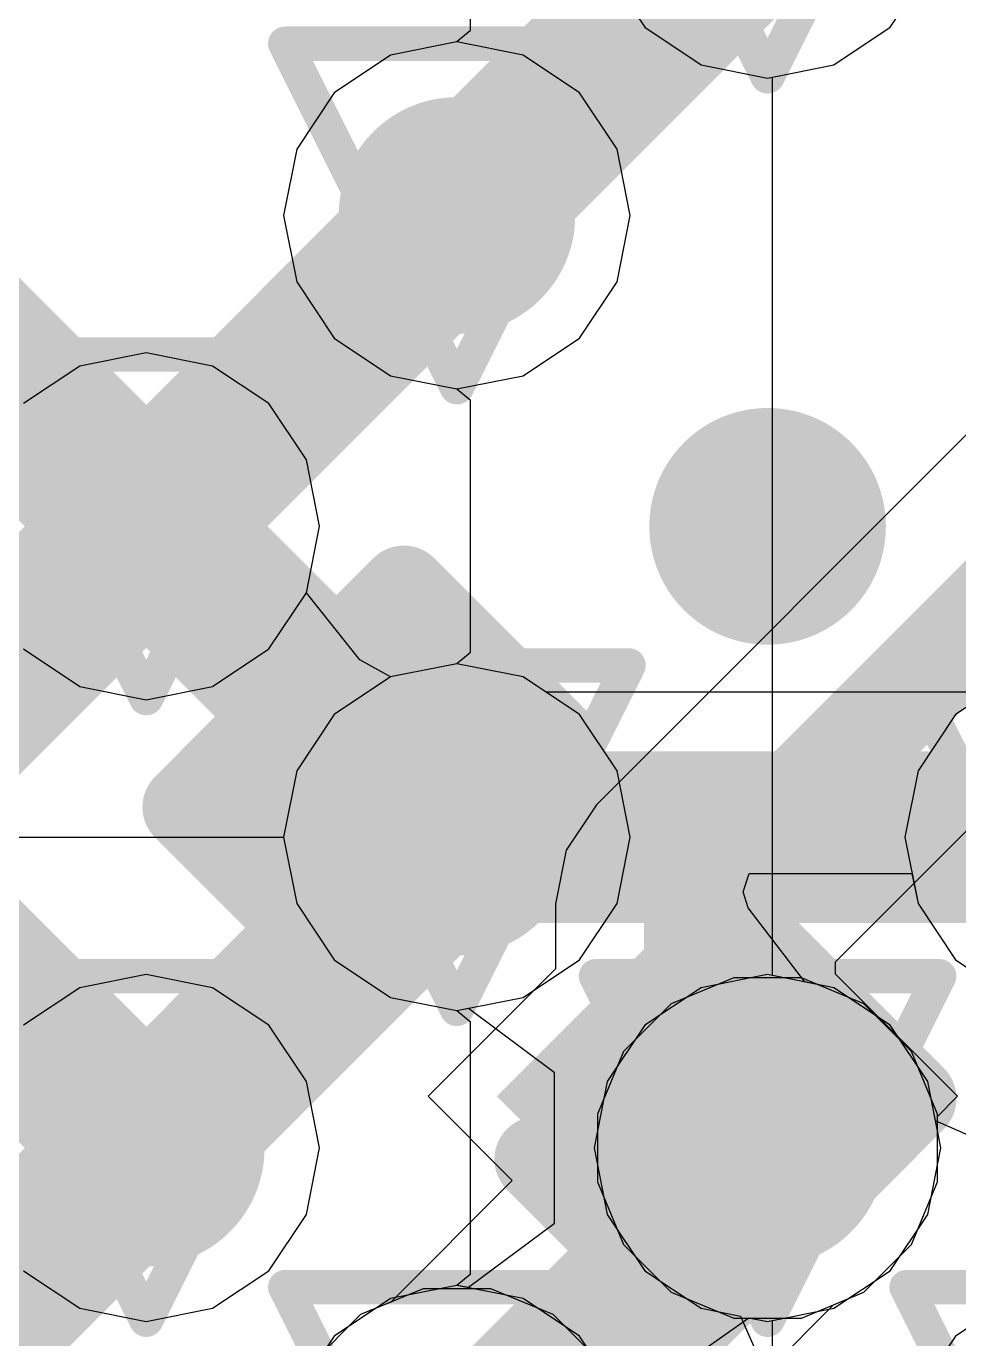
# Model space of a CAD drawing. Header units: inches. Extents: x -6 to 283, y -12 to 154.
# Drawn here: x 54.23 to 55.61, y 12.131 to 14.071 of the extents above; entities that cross this region are included whole.
import ezdxf

# ---------------------------------------------------------------- set-up
doc = ezdxf.new("R2010")
doc.units = ezdxf.units.IN
for name, color, linetype in [('Bottom Layer', 5, 'Continuous'), ('Bottom Overlay', 54, 'Continuous'), ('Bottom Paste', 16, 'Continuous'), ('Bottom Solder', 6, 'Continuous'), ('Drill Drawing', 1, 'Continuous'), ('GND-1', 16, 'Continuous'), ('GND-2', 90, 'Continuous'), ('GND-3', 216, 'Continuous'), ('GND-4', 54, 'Continuous'), ('PWR-1', 156, 'Continuous'), ('PWR-2', 130, 'Continuous'), ('Signal L1', 76, 'Continuous'), ('Signal L2', 6, 'Continuous'), ('Top Layer', 1, 'Continuous'), ('Top Paste', 8, 'Continuous'), ('Top Solder', 216, 'Continuous'), ('Via Holes', 16, 'Continuous')]:
    doc.layers.add(name, color=color, linetype=linetype)

# ---------------------------------------------------------------- blocks, each defined once
blk = doc.blocks.new('BGA_565_15_5_14_4__57')
at = {"layer": 'Top Layer'}
h = blk.add_hatch(color=1, dxfattribs=at)
edge = h.paths.add_edge_path()
edge.add_arc((-3.575, -2.275), 0.125, 0, 360)
h = blk.add_hatch(color=1, dxfattribs=at)
edge = h.paths.add_edge_path()
edge.add_arc((-4.225, -2.925), 0.125, 0, 360)
h = blk.add_hatch(color=1, dxfattribs=at)
edge = h.paths.add_edge_path()
edge.add_arc((-3.575, -2.925), 0.125, 0, 360)
h = blk.add_hatch(color=1, dxfattribs=at)
edge = h.paths.add_edge_path()
edge.add_arc((-2.925, -2.925), 0.125, 0, 360)
h = blk.add_hatch(color=1, dxfattribs=at)
edge = h.paths.add_edge_path()
edge.add_arc((-4.225, -3.575), 0.125, 0, 360)
h = blk.add_hatch(color=1, dxfattribs=at)
edge = h.paths.add_edge_path()
edge.add_arc((-3.575, -3.575), 0.125, 0, 360)
at = {"layer": 'Top Paste'}
h = blk.add_hatch(color=8, dxfattribs=at)
edge = h.paths.add_edge_path()
edge.add_arc((-3.575, -2.275), 0.125, 0, 360)
h = blk.add_hatch(color=8, dxfattribs=at)
edge = h.paths.add_edge_path()
edge.add_arc((-4.225, -2.925), 0.125, 0, 360)
h = blk.add_hatch(color=8, dxfattribs=at)
edge = h.paths.add_edge_path()
edge.add_arc((-3.575, -2.925), 0.125, 0, 360)
h = blk.add_hatch(color=8, dxfattribs=at)
edge = h.paths.add_edge_path()
edge.add_arc((-2.925, -2.925), 0.125, 0, 360)
h = blk.add_hatch(color=8, dxfattribs=at)
edge = h.paths.add_edge_path()
edge.add_arc((-4.225, -3.575), 0.125, 0, 360)
h = blk.add_hatch(color=8, dxfattribs=at)
edge = h.paths.add_edge_path()
edge.add_arc((-3.575, -3.575), 0.125, 0, 360)
at = {"layer": 'Top Solder'}
h = blk.add_hatch(color=216, dxfattribs=at)
edge = h.paths.add_edge_path()
edge.add_arc((-3.575, -2.275), 0.175, 0, 360)
h = blk.add_hatch(color=216, dxfattribs=at)
edge = h.paths.add_edge_path()
edge.add_arc((-4.225, -2.925), 0.175, 0, 360)
h = blk.add_hatch(color=216, dxfattribs=at)
edge = h.paths.add_edge_path()
edge.add_arc((-3.575, -2.925), 0.175, 0, 360)
h = blk.add_hatch(color=216, dxfattribs=at)
edge = h.paths.add_edge_path()
edge.add_arc((-2.925, -2.925), 0.175, 0, 360)
h = blk.add_hatch(color=216, dxfattribs=at)
edge = h.paths.add_edge_path()
edge.add_arc((-4.225, -3.575), 0.175, 0, 360)
h = blk.add_hatch(color=216, dxfattribs=at)
edge = h.paths.add_edge_path()
edge.add_arc((-3.575, -3.575), 0.175, 0, 360)
blk = doc.blocks.new('CAP_0201_B_338')
at = {"layer": 'Bottom Layer'}
for points in [[(-0.45, 0.15), (-0.15, 0.15), (-0.15, -0.15), (-0.45, -0.15)], [(0.15, 0.15), (0.45, 0.15), (0.45, -0.15), (0.15, -0.15)]]:
    blk.add_hatch(color=5, dxfattribs=at).paths.add_polyline_path(points)
at = {"layer": 'Bottom Paste'}
for points in [[(-0.45, 0.15), (-0.15, 0.15), (-0.15, -0.15), (-0.45, -0.15)], [(0.15, 0.15), (0.45, 0.15), (0.45, -0.15), (0.15, -0.15)]]:
    blk.add_hatch(color=16, dxfattribs=at).paths.add_polyline_path(points)
at = {"layer": 'Bottom Solder'}
for points in [[(-0.505, 0.205), (-0.095, 0.205), (-0.095, -0.205), (-0.505, -0.205)], [(0.095, 0.205), (0.505, 0.205), (0.505, -0.205), (0.095, -0.205)]]:
    blk.add_hatch(color=6, dxfattribs=at).paths.add_polyline_path(points)
at = {"layer": 'Bottom Overlay'}
for points in [[(-0.5334, 0.2286, 0.127, 0.127, 0), (-0.2032, 0.2286, 0.127, 0.127, 0)], [(-0.5334, -0.2286, 0.127, 0.127, 0), (-0.5334, 0.2286, 0.127, 0.127, 0)], [(0.2032, 0.2286, 0.127, 0.127, 0), (0.5334, 0.2286, 0.127, 0.127, 0)], [(0.5334, -0.2286, 0.127, 0.127, 0), (0.5334, 0.2286, 0.127, 0.127, 0)], [(-0.5334, -0.2286, 0.127, 0.127, 0), (-0.2032, -0.2286, 0.127, 0.127, 0)], [(0.2032, -0.2286, 0.127, 0.127, 0), (0.5334, -0.2286, 0.127, 0.127, 0)]]:
    blk.add_lwpolyline(points, format="xyseb", dxfattribs=at)
for points in [[(-0.5651, 0.2286, 0.0635, 0.0635, 1), (-0.5016, 0.2286, 0.0635, 0.0635, 1)], [(-0.5651, 0.2286, 0.0635, 0.0635, 1), (-0.5016, 0.2286, 0.0635, 0.0635, 1)], [(-0.2349, 0.2286, 0.0635, 0.0635, 1), (-0.1714, 0.2286, 0.0635, 0.0635, 1)], [(0.1714, 0.2286, 0.0635, 0.0635, 1), (0.2349, 0.2286, 0.0635, 0.0635, 1)], [(0.5016, 0.2286, 0.0635, 0.0635, 1), (0.5651, 0.2286, 0.0635, 0.0635, 1)], [(0.5016, 0.2286, 0.0635, 0.0635, 1), (0.5651, 0.2286, 0.0635, 0.0635, 1)], [(-0.5651, -0.2286, 0.0635, 0.0635, 1), (-0.5016, -0.2286, 0.0635, 0.0635, 1)], [(-0.5651, -0.2286, 0.0635, 0.0635, 1), (-0.5016, -0.2286, 0.0635, 0.0635, 1)], [(-0.2349, -0.2286, 0.0635, 0.0635, 1), (-0.1714, -0.2286, 0.0635, 0.0635, 1)], [(0.1714, -0.2286, 0.0635, 0.0635, 1), (0.2349, -0.2286, 0.0635, 0.0635, 1)], [(0.5016, -0.2286, 0.0635, 0.0635, 1), (0.5651, -0.2286, 0.0635, 0.0635, 1)], [(0.5016, -0.2286, 0.0635, 0.0635, 1), (0.5651, -0.2286, 0.0635, 0.0635, 1)]]:
    blk.add_lwpolyline(points, format="xyseb", close=True, dxfattribs=at)

msp = doc.modelspace()

# ---------------------------------------------------------------- hatches: boundary and pattern name
at = {"layer": 'Bottom Layer'}
h = msp.add_hatch(color=5, dxfattribs=at)
edge = h.paths.add_edge_path()
edge.add_arc((54.8674, 13.7914), 0.15, 0, 360)
h = msp.add_hatch(color=5, dxfattribs=at)
edge = h.paths.add_edge_path()
edge.add_arc((54.4078, 13.3318), 0.15, 0, 360)
h = msp.add_hatch(color=5, dxfattribs=at)
edge = h.paths.add_edge_path()
edge.add_arc((54.8674, 12.8722), 0.15, 0, 360)
h = msp.add_hatch(color=5, dxfattribs=at)
edge = h.paths.add_edge_path()
edge.add_arc((54.4078, 12.4126), 0.15, 0, 360)
h = msp.add_hatch(color=5, dxfattribs=at)
edge = h.paths.add_edge_path()
edge.add_arc((55.3271, 12.4126), 0.15, 0, 360)
at = {"layer": 'GND-1'}
h = msp.add_hatch(color=16, dxfattribs=at)
edge = h.paths.add_edge_path()
edge.add_arc((54.8674, 13.7914), 0.15, 0, 360)
h = msp.add_hatch(color=16, dxfattribs=at)
edge = h.paths.add_edge_path()
edge.add_arc((54.4078, 13.3318), 0.15, 0, 360)
h = msp.add_hatch(color=16, dxfattribs=at)
edge = h.paths.add_edge_path()
edge.add_arc((54.8674, 12.8722), 0.15, 0, 360)
h = msp.add_hatch(color=16, dxfattribs=at)
edge = h.paths.add_edge_path()
edge.add_arc((54.4078, 12.4126), 0.15, 0, 360)
h = msp.add_hatch(color=16, dxfattribs=at)
edge = h.paths.add_edge_path()
edge.add_arc((55.3271, 12.4126), 0.15, 0, 360)
at = {"layer": 'GND-2'}
h = msp.add_hatch(color=90, dxfattribs=at)
edge = h.paths.add_edge_path()
edge.add_arc((54.8674, 13.7914), 0.15, 0, 360)
h = msp.add_hatch(color=90, dxfattribs=at)
edge = h.paths.add_edge_path()
edge.add_arc((54.4078, 13.3318), 0.15, 0, 360)
h = msp.add_hatch(color=90, dxfattribs=at)
edge = h.paths.add_edge_path()
edge.add_arc((54.8674, 12.8722), 0.15, 0, 360)
h = msp.add_hatch(color=90, dxfattribs=at)
edge = h.paths.add_edge_path()
edge.add_arc((54.4078, 12.4126), 0.15, 0, 360)
h = msp.add_hatch(color=90, dxfattribs=at)
edge = h.paths.add_edge_path()
edge.add_arc((55.3271, 12.4126), 0.15, 0, 360)
at = {"layer": 'GND-3'}
h = msp.add_hatch(color=216, dxfattribs=at)
edge = h.paths.add_edge_path()
edge.add_arc((54.8674, 13.7914), 0.15, 0, 360)
h = msp.add_hatch(color=216, dxfattribs=at)
edge = h.paths.add_edge_path()
edge.add_arc((54.4078, 13.3318), 0.15, 0, 360)
h = msp.add_hatch(color=216, dxfattribs=at)
edge = h.paths.add_edge_path()
edge.add_arc((54.8674, 12.8722), 0.15, 0, 360)
h = msp.add_hatch(color=216, dxfattribs=at)
edge = h.paths.add_edge_path()
edge.add_arc((54.4078, 12.4126), 0.15, 0, 360)
h = msp.add_hatch(color=216, dxfattribs=at)
edge = h.paths.add_edge_path()
edge.add_arc((55.3271, 12.4126), 0.15, 0, 360)
at = {"layer": 'GND-4'}
h = msp.add_hatch(color=54, dxfattribs=at)
edge = h.paths.add_edge_path()
edge.add_arc((54.8674, 13.7914), 0.15, 0, 360)
h = msp.add_hatch(color=54, dxfattribs=at)
edge = h.paths.add_edge_path()
edge.add_arc((54.4078, 13.3318), 0.15, 0, 360)
h = msp.add_hatch(color=54, dxfattribs=at)
edge = h.paths.add_edge_path()
edge.add_arc((54.8674, 12.8722), 0.15, 0, 360)
h = msp.add_hatch(color=54, dxfattribs=at)
edge = h.paths.add_edge_path()
edge.add_arc((54.4078, 12.4126), 0.15, 0, 360)
h = msp.add_hatch(color=54, dxfattribs=at)
edge = h.paths.add_edge_path()
edge.add_arc((55.3271, 12.4126), 0.15, 0, 360)
at = {"layer": 'PWR-1'}
h = msp.add_hatch(color=156, dxfattribs=at)
edge = h.paths.add_edge_path()
edge.add_arc((54.8674, 13.7914), 0.15, 0, 360)
h = msp.add_hatch(color=156, dxfattribs=at)
edge = h.paths.add_edge_path()
edge.add_arc((54.4078, 13.3318), 0.15, 0, 360)
h = msp.add_hatch(color=156, dxfattribs=at)
edge = h.paths.add_edge_path()
edge.add_arc((54.8674, 12.8722), 0.15, 0, 360)
h = msp.add_hatch(color=156, dxfattribs=at)
edge = h.paths.add_edge_path()
edge.add_arc((54.4078, 12.4126), 0.15, 0, 360)
h = msp.add_hatch(color=156, dxfattribs=at)
edge = h.paths.add_edge_path()
edge.add_arc((55.3271, 12.4126), 0.15, 0, 360)
at = {"layer": 'PWR-2'}
h = msp.add_hatch(color=130, dxfattribs=at)
edge = h.paths.add_edge_path()
edge.add_arc((54.8674, 13.7914), 0.15, 0, 360)
h = msp.add_hatch(color=130, dxfattribs=at)
edge = h.paths.add_edge_path()
edge.add_arc((54.4078, 13.3318), 0.15, 0, 360)
h = msp.add_hatch(color=130, dxfattribs=at)
edge = h.paths.add_edge_path()
edge.add_arc((54.8674, 12.8722), 0.15, 0, 360)
h = msp.add_hatch(color=130, dxfattribs=at)
edge = h.paths.add_edge_path()
edge.add_arc((54.4078, 12.4126), 0.15, 0, 360)
h = msp.add_hatch(color=130, dxfattribs=at)
edge = h.paths.add_edge_path()
edge.add_arc((55.3271, 12.4126), 0.15, 0, 360)
at = {"layer": 'Signal L1'}
h = msp.add_hatch(color=76, dxfattribs=at)
edge = h.paths.add_edge_path()
edge.add_arc((54.8674, 13.7914), 0.15, 0, 360)
h = msp.add_hatch(color=76, dxfattribs=at)
edge = h.paths.add_edge_path()
edge.add_arc((54.4078, 13.3318), 0.15, 0, 360)
h = msp.add_hatch(color=76, dxfattribs=at)
edge = h.paths.add_edge_path()
edge.add_arc((54.8674, 12.8722), 0.15, 0, 360)
h = msp.add_hatch(color=76, dxfattribs=at)
edge = h.paths.add_edge_path()
edge.add_arc((54.4078, 12.4126), 0.15, 0, 360)
h = msp.add_hatch(color=76, dxfattribs=at)
edge = h.paths.add_edge_path()
edge.add_arc((55.3271, 12.4126), 0.15, 0, 360)
at = {"layer": 'Signal L2'}
h = msp.add_hatch(color=6, dxfattribs=at)
edge = h.paths.add_edge_path()
edge.add_arc((54.8674, 13.7914), 0.15, 0, 360)
h = msp.add_hatch(color=6, dxfattribs=at)
edge = h.paths.add_edge_path()
edge.add_arc((54.4078, 13.3318), 0.15, 0, 360)
h = msp.add_hatch(color=6, dxfattribs=at)
edge = h.paths.add_edge_path()
edge.add_arc((54.8674, 12.8722), 0.15, 0, 360)
h = msp.add_hatch(color=6, dxfattribs=at)
edge = h.paths.add_edge_path()
edge.add_arc((54.4078, 12.4126), 0.15, 0, 360)
h = msp.add_hatch(color=6, dxfattribs=at)
edge = h.paths.add_edge_path()
edge.add_arc((55.3271, 12.4126), 0.15, 0, 360)
at = {"layer": 'Top Layer'}
h = msp.add_hatch(color=1, dxfattribs=at)
edge = h.paths.add_edge_path()
edge.add_arc((54.8674, 13.7914), 0.15, 0, 360)
h = msp.add_hatch(color=1, dxfattribs=at)
edge = h.paths.add_edge_path()
edge.add_arc((54.4078, 13.3318), 0.15, 0, 360)
h = msp.add_hatch(color=1, dxfattribs=at)
edge = h.paths.add_edge_path()
edge.add_arc((54.8674, 12.8722), 0.15, 0, 360)
h = msp.add_hatch(color=1, dxfattribs=at)
edge = h.paths.add_edge_path()
edge.add_arc((54.4078, 12.4126), 0.15, 0, 360)
h = msp.add_hatch(color=1, dxfattribs=at)
edge = h.paths.add_edge_path()
edge.add_arc((55.3271, 12.4126), 0.15, 0, 360)
at = {"layer": 'Via Holes'}
h = msp.add_hatch(color=7, dxfattribs=at)
edge = h.paths.add_edge_path()
edge.add_arc((54.8674, 13.7914), 0.075, 0, 360)
h = msp.add_hatch(color=7, dxfattribs=at)
edge = h.paths.add_edge_path()
edge.add_arc((54.4078, 13.3318), 0.075, 0, 360)
h = msp.add_hatch(color=7, dxfattribs=at)
edge = h.paths.add_edge_path()
edge.add_arc((54.8674, 12.8722), 0.075, 0, 360)
h = msp.add_hatch(color=7, dxfattribs=at)
edge = h.paths.add_edge_path()
edge.add_arc((54.4078, 12.4126), 0.075, 0, 360)
h = msp.add_hatch(color=7, dxfattribs=at)
edge = h.paths.add_edge_path()
edge.add_arc((55.3271, 12.4126), 0.075, 0, 360)

# ---------------------------------------------------------------- linework, layer by layer
at = {"layer": 'Bottom Layer'}
for p, q in [((56.5248, 14.3712), (55.0738, 12.9202)), ((55.4275, 12.6878), (56.803, 14.0633)), ((55.0738, 12.9202), (55.0289, 12.8529)), ((55.0289, 12.8529), (55.0131, 12.7737)), ((55.0131, 12.7737), (55.0131, 12.7736)), ((55.0131, 12.7736), (55.0131, 12.6773)), ((55.0131, 12.6773), (54.8248, 12.489)), ((55.4275, 12.6697), (55.4275, 12.6878)), ((55.6083, 12.489), (55.4275, 12.6697)), ((54.8248, 12.489), (54.9493, 12.3645)), ((55.5787, 12.4594), (55.6083, 12.489)), ((55.5787, 12.3625), (55.5787, 12.4594)), ((54.9493, 12.3645), (54.7696, 12.1848)), ((55.5403, 12.27), (55.5787, 12.3625)), ((55.4696, 12.1993), (55.5403, 12.27)), ((55.4249, 12.1807), (55.4696, 12.1993)), ((54.7696, 12.1848), (54.7249, 12.1662)), ((55.0992, 11.8551), (55.4249, 12.1807)), ((54.7249, 12.1662), (54.6541, 12.0955))]:
    msp.add_line(p, q, dxfattribs=at)
for points in [[(55.2203, 12.7737, 0.1524, 0.1524, 0), (56.6714, 14.2247, 0.1524, 0.1524, 0)], [(55.2203, 12.5971, 0.1524, 0.1524, 0), (55.2203, 12.7737, 0.1524, 0.1524, 0)], [(55.2165, 12.5933, 0.1524, 0.1524, 0), (55.2203, 12.5971, 0.1524, 0.1524, 0)], [(55.2165, 12.5109, 0.1524, 0.1524, 0), (55.2165, 12.5933, 0.1524, 0.1524, 0)], [(55.2165, 12.5109, 0.1524, 0.1524, 0), (55.2203, 12.5071, 0.1524, 0.1524, 0)], [(54.8675, 11.953, 0.2032, 0.2032, 0), (55.3271, 12.4126, 0.2032, 0.2032, 0)]]:
    msp.add_lwpolyline(points, format="xyseb", dxfattribs=at)
for points in [[(55.1822, 12.7737, 0.0762, 0.0762, 1), (55.2584, 12.7737, 0.0762, 0.0762, 1)], [(55.1822, 12.7737, 0.0762, 0.0762, 1), (55.2584, 12.7737, 0.0762, 0.0762, 1)], [(55.1822, 12.5971, 0.0762, 0.0762, 1), (55.2584, 12.5971, 0.0762, 0.0762, 1)], [(55.1822, 12.5971, 0.0762, 0.0762, 1), (55.2584, 12.5971, 0.0762, 0.0762, 1)], [(55.1784, 12.5933, 0.0762, 0.0762, 1), (55.2546, 12.5933, 0.0762, 0.0762, 1)], [(55.1784, 12.5933, 0.0762, 0.0762, 1), (55.2546, 12.5933, 0.0762, 0.0762, 1)], [(55.1784, 12.5109, 0.0762, 0.0762, 1), (55.2546, 12.5109, 0.0762, 0.0762, 1)], [(55.1784, 12.5109, 0.0762, 0.0762, 1), (55.2546, 12.5109, 0.0762, 0.0762, 1)], [(55.1822, 12.5071, 0.0762, 0.0762, 1), (55.2584, 12.5071, 0.0762, 0.0762, 1)], [(55.2763, 12.4126, 0.1016, 0.1016, 1), (55.3779, 12.4126, 0.1016, 0.1016, 1)]]:
    msp.add_lwpolyline(points, format="xyseb", close=True, dxfattribs=at)
at = {"layer": 'Drill Drawing'}
for points in [[(55.0731, 14.505, 0.0508, 0.0508, 0), (55.3271, 13.997, 0.0508, 0.0508, 0)], [(55.3271, 13.997, 0.0508, 0.0508, 0), (55.5811, 14.505, 0.0508, 0.0508, 0)], [(54.6134, 14.0454, 0.0508, 0.0508, 0), (55.1214, 14.0454, 0.0508, 0.0508, 0)], [(54.6134, 14.0454, 0.0508, 0.0508, 0), (54.8674, 13.5374, 0.0508, 0.0508, 0)], [(54.8674, 13.5374, 0.0508, 0.0508, 0), (55.1214, 14.0454, 0.0508, 0.0508, 0)], [(54.1538, 13.5858, 0.0508, 0.0508, 0), (54.6618, 13.5858, 0.0508, 0.0508, 0)], [(54.1538, 13.5858, 0.0508, 0.0508, 0), (54.4078, 13.0778, 0.0508, 0.0508, 0)], [(54.4078, 13.0778, 0.0508, 0.0508, 0), (54.6618, 13.5858, 0.0508, 0.0508, 0)], [(54.6134, 13.1262, 0.0508, 0.0508, 0), (55.1214, 13.1262, 0.0508, 0.0508, 0)], [(54.6134, 13.1262, 0.0508, 0.0508, 0), (54.8674, 12.6182, 0.0508, 0.0508, 0)], [(54.8674, 12.6182, 0.0508, 0.0508, 0), (55.1214, 13.1262, 0.0508, 0.0508, 0)], [(55.5327, 13.1262, 0.0508, 0.0508, 0), (56.0407, 13.1262, 0.0508, 0.0508, 0)], [(55.5327, 13.1262, 0.0508, 0.0508, 0), (55.7867, 12.6182, 0.0508, 0.0508, 0)], [(54.1538, 12.6666, 0.0508, 0.0508, 0), (54.6618, 12.6666, 0.0508, 0.0508, 0)], [(54.1538, 12.6666, 0.0508, 0.0508, 0), (54.4078, 12.1586, 0.0508, 0.0508, 0)], [(54.4078, 12.1586, 0.0508, 0.0508, 0), (54.6618, 12.6666, 0.0508, 0.0508, 0)], [(55.0731, 12.6666, 0.0508, 0.0508, 0), (55.5811, 12.6666, 0.0508, 0.0508, 0)], [(55.0731, 12.6666, 0.0508, 0.0508, 0), (55.3271, 12.1586, 0.0508, 0.0508, 0)], [(55.3271, 12.1586, 0.0508, 0.0508, 0), (55.5811, 12.6666, 0.0508, 0.0508, 0)], [(54.6134, 12.2069, 0.0508, 0.0508, 0), (55.1214, 12.2069, 0.0508, 0.0508, 0)], [(54.6134, 12.2069, 0.0508, 0.0508, 0), (54.8674, 11.6989, 0.0508, 0.0508, 0)], [(54.8674, 11.6989, 0.0508, 0.0508, 0), (55.1214, 12.2069, 0.0508, 0.0508, 0)], [(55.5327, 12.2069, 0.0508, 0.0508, 0), (56.0407, 12.2069, 0.0508, 0.0508, 0)], [(55.5327, 12.2069, 0.0508, 0.0508, 0), (55.7867, 11.6989, 0.0508, 0.0508, 0)]]:
    msp.add_lwpolyline(points, format="xyseb", dxfattribs=at)
for points in [[(54.6007, 14.0454, 0.0254, 0.0254, 1), (54.6261, 14.0454, 0.0254, 0.0254, 1)], [(54.6007, 14.0454, 0.0254, 0.0254, 1), (54.6261, 14.0454, 0.0254, 0.0254, 1)], [(55.1087, 14.0454, 0.0254, 0.0254, 1), (55.1341, 14.0454, 0.0254, 0.0254, 1)], [(55.1087, 14.0454, 0.0254, 0.0254, 1), (55.1341, 14.0454, 0.0254, 0.0254, 1)], [(55.3144, 13.997, 0.0254, 0.0254, 1), (55.3398, 13.997, 0.0254, 0.0254, 1)], [(55.3144, 13.997, 0.0254, 0.0254, 1), (55.3398, 13.997, 0.0254, 0.0254, 1)], [(54.6491, 13.5858, 0.0254, 0.0254, 1), (54.6745, 13.5858, 0.0254, 0.0254, 1)], [(54.6491, 13.5858, 0.0254, 0.0254, 1), (54.6745, 13.5858, 0.0254, 0.0254, 1)], [(54.8547, 13.5374, 0.0254, 0.0254, 1), (54.8801, 13.5374, 0.0254, 0.0254, 1)], [(54.8547, 13.5374, 0.0254, 0.0254, 1), (54.8801, 13.5374, 0.0254, 0.0254, 1)], [(54.6007, 13.1262, 0.0254, 0.0254, 1), (54.6261, 13.1262, 0.0254, 0.0254, 1)], [(54.6007, 13.1262, 0.0254, 0.0254, 1), (54.6261, 13.1262, 0.0254, 0.0254, 1)], [(55.1087, 13.1262, 0.0254, 0.0254, 1), (55.1341, 13.1262, 0.0254, 0.0254, 1)], [(55.1087, 13.1262, 0.0254, 0.0254, 1), (55.1341, 13.1262, 0.0254, 0.0254, 1)], [(55.52, 13.1262, 0.0254, 0.0254, 1), (55.5454, 13.1262, 0.0254, 0.0254, 1)], [(55.52, 13.1262, 0.0254, 0.0254, 1), (55.5454, 13.1262, 0.0254, 0.0254, 1)], [(54.3951, 13.0778, 0.0254, 0.0254, 1), (54.4205, 13.0778, 0.0254, 0.0254, 1)], [(54.3951, 13.0778, 0.0254, 0.0254, 1), (54.4205, 13.0778, 0.0254, 0.0254, 1)], [(54.6491, 12.6666, 0.0254, 0.0254, 1), (54.6745, 12.6666, 0.0254, 0.0254, 1)], [(54.6491, 12.6666, 0.0254, 0.0254, 1), (54.6745, 12.6666, 0.0254, 0.0254, 1)], [(55.0604, 12.6666, 0.0254, 0.0254, 1), (55.0858, 12.6666, 0.0254, 0.0254, 1)], [(55.0604, 12.6666, 0.0254, 0.0254, 1), (55.0858, 12.6666, 0.0254, 0.0254, 1)], [(55.5684, 12.6666, 0.0254, 0.0254, 1), (55.5938, 12.6666, 0.0254, 0.0254, 1)], [(55.5684, 12.6666, 0.0254, 0.0254, 1), (55.5938, 12.6666, 0.0254, 0.0254, 1)], [(54.8547, 12.6182, 0.0254, 0.0254, 1), (54.8801, 12.6182, 0.0254, 0.0254, 1)], [(54.8547, 12.6182, 0.0254, 0.0254, 1), (54.8801, 12.6182, 0.0254, 0.0254, 1)], [(54.6007, 12.2069, 0.0254, 0.0254, 1), (54.6261, 12.2069, 0.0254, 0.0254, 1)], [(54.6007, 12.2069, 0.0254, 0.0254, 1), (54.6261, 12.2069, 0.0254, 0.0254, 1)], [(55.1087, 12.2069, 0.0254, 0.0254, 1), (55.1341, 12.2069, 0.0254, 0.0254, 1)], [(55.1087, 12.2069, 0.0254, 0.0254, 1), (55.1341, 12.2069, 0.0254, 0.0254, 1)], [(55.52, 12.2069, 0.0254, 0.0254, 1), (55.5454, 12.2069, 0.0254, 0.0254, 1)], [(55.52, 12.2069, 0.0254, 0.0254, 1), (55.5454, 12.2069, 0.0254, 0.0254, 1)], [(54.3951, 12.1586, 0.0254, 0.0254, 1), (54.4205, 12.1586, 0.0254, 0.0254, 1)], [(54.3951, 12.1586, 0.0254, 0.0254, 1), (54.4205, 12.1586, 0.0254, 0.0254, 1)], [(55.3144, 12.1586, 0.0254, 0.0254, 1), (55.3398, 12.1586, 0.0254, 0.0254, 1)], [(55.3144, 12.1586, 0.0254, 0.0254, 1), (55.3398, 12.1586, 0.0254, 0.0254, 1)]]:
    msp.add_lwpolyline(points, format="xyseb", close=True, dxfattribs=at)
at = {"layer": 'GND-1'}
for p, q in [((55.277, 12.6642), (55.1845, 12.6259)), ((55.3771, 12.6642), (55.277, 12.6642)), ((55.4696, 12.6259), (55.3771, 12.6642)), ((55.1845, 12.6259), (55.1138, 12.5551)), ((55.5403, 12.5551), (55.4696, 12.6259)), ((55.1138, 12.5551), (55.0755, 12.4626)), ((55.5787, 12.4626), (55.5403, 12.5551)), ((55.0755, 12.4626), (55.0755, 12.3625)), ((55.5787, 12.3625), (55.5787, 12.4626)), ((55.0755, 12.3625), (55.1138, 12.27)), ((55.5403, 12.27), (55.5787, 12.3625)), ((55.1138, 12.27), (55.1845, 12.1993)), ((55.4696, 12.1993), (55.5403, 12.27)), ((54.8174, 12.2045), (54.7249, 12.1662)), ((54.9175, 12.2045), (54.8174, 12.2045)), ((55.01, 12.1662), (54.9175, 12.2045)), ((55.1845, 12.1993), (55.277, 12.161)), ((55.3771, 12.161), (55.4696, 12.1993)), ((54.7249, 12.1662), (54.6541, 12.0955)), ((55.0807, 12.0955), (55.01, 12.1662)), ((55.277, 12.161), (55.3771, 12.161))]:
    msp.add_line(p, q, dxfattribs=at)
at = {"layer": 'GND-2'}
for p, q in [((55.277, 12.6642), (55.1845, 12.6259)), ((55.3771, 12.6642), (55.277, 12.6642)), ((55.4696, 12.6259), (55.3771, 12.6642)), ((55.1845, 12.6259), (55.1138, 12.5551)), ((55.5403, 12.5551), (55.4696, 12.6259)), ((55.1138, 12.5551), (55.0755, 12.4626)), ((55.5787, 12.4626), (55.5403, 12.5551)), ((55.0755, 12.4626), (55.0755, 12.3625)), ((55.5787, 12.3625), (55.5787, 12.4626)), ((55.0755, 12.3625), (55.1138, 12.27)), ((55.5403, 12.27), (55.5787, 12.3625)), ((55.1138, 12.27), (55.1845, 12.1993)), ((55.4696, 12.1993), (55.5403, 12.27)), ((54.8174, 12.2045), (54.7249, 12.1662)), ((54.9175, 12.2045), (54.8174, 12.2045)), ((55.01, 12.1662), (54.9175, 12.2045)), ((55.1845, 12.1993), (55.277, 12.161)), ((55.3771, 12.161), (55.4696, 12.1993)), ((54.7249, 12.1662), (54.6541, 12.0955)), ((55.0807, 12.0955), (55.01, 12.1662)), ((55.277, 12.161), (55.3771, 12.161))]:
    msp.add_line(p, q, dxfattribs=at)
at = {"layer": 'GND-3'}
for p, q in [((55.277, 12.6642), (55.1845, 12.6259)), ((55.3771, 12.6642), (55.277, 12.6642)), ((55.4696, 12.6259), (55.3771, 12.6642)), ((55.1845, 12.6259), (55.1138, 12.5551)), ((55.5403, 12.5551), (55.4696, 12.6259)), ((55.1138, 12.5551), (55.0755, 12.4626)), ((55.5787, 12.4626), (55.5403, 12.5551)), ((55.0755, 12.4626), (55.0755, 12.3625)), ((55.5787, 12.3625), (55.5787, 12.4626)), ((55.0755, 12.3625), (55.1138, 12.27)), ((55.5403, 12.27), (55.5787, 12.3625)), ((55.1138, 12.27), (55.1845, 12.1993)), ((55.4696, 12.1993), (55.5403, 12.27)), ((54.8174, 12.2045), (54.7249, 12.1662)), ((54.9175, 12.2045), (54.8174, 12.2045)), ((55.01, 12.1662), (54.9175, 12.2045)), ((55.1845, 12.1993), (55.277, 12.161)), ((55.3771, 12.161), (55.4696, 12.1993)), ((54.7249, 12.1662), (54.6541, 12.0955)), ((55.0807, 12.0955), (55.01, 12.1662)), ((55.277, 12.161), (55.3771, 12.161))]:
    msp.add_line(p, q, dxfattribs=at)
at = {"layer": 'GND-4'}
for p, q in [((55.277, 12.6642), (55.1845, 12.6259)), ((55.3771, 12.6642), (55.277, 12.6642)), ((55.4696, 12.6259), (55.3771, 12.6642)), ((55.1845, 12.6259), (55.1138, 12.5551)), ((55.5403, 12.5551), (55.4696, 12.6259)), ((55.1138, 12.5551), (55.0755, 12.4626)), ((55.5787, 12.4626), (55.5403, 12.5551)), ((55.0755, 12.4626), (55.0755, 12.3625)), ((55.5787, 12.3625), (55.5787, 12.4626)), ((55.0755, 12.3625), (55.1138, 12.27)), ((55.5403, 12.27), (55.5787, 12.3625)), ((55.1138, 12.27), (55.1845, 12.1993)), ((55.4696, 12.1993), (55.5403, 12.27)), ((54.8174, 12.2045), (54.7249, 12.1662)), ((54.9175, 12.2045), (54.8174, 12.2045)), ((55.01, 12.1662), (54.9175, 12.2045)), ((55.1845, 12.1993), (55.277, 12.161)), ((55.3771, 12.161), (55.4696, 12.1993)), ((54.7249, 12.1662), (54.6541, 12.0955)), ((55.0807, 12.0955), (55.01, 12.1662)), ((55.277, 12.161), (55.3771, 12.161))]:
    msp.add_line(p, q, dxfattribs=at)
at = {"layer": 'PWR-1'}
for p, q in [((55.09, 14.1529), (55.1457, 14.0696)), ((55.5084, 14.0696), (55.5641, 14.1529)), ((55.1457, 14.0696), (55.2289, 14.014)), ((55.4252, 14.014), (55.5084, 14.0696)), ((54.8674, 14.048), (54.7693, 14.0284)), ((54.9656, 14.0284), (54.8674, 14.048)), ((54.7693, 14.0284), (54.686, 13.9728)), ((55.0488, 13.9728), (54.9656, 14.0284)), ((55.2289, 14.014), (55.3271, 13.9945)), ((55.3271, 13.9945), (55.4252, 14.014)), ((54.686, 13.9728), (54.6304, 13.8896)), ((55.1044, 13.8896), (55.0488, 13.9728)), ((54.6304, 13.8896), (54.6109, 13.7914)), ((55.124, 13.7914), (55.1044, 13.8896)), ((54.6109, 13.7914), (54.6304, 13.6933)), ((55.1044, 13.6933), (55.124, 13.7914)), ((54.6304, 13.6933), (54.686, 13.61)), ((55.0488, 13.61), (55.1044, 13.6933)), ((54.686, 13.61), (54.7693, 13.5544)), ((54.9656, 13.5544), (55.0488, 13.61)), ((54.4078, 13.5883), (54.3096, 13.5688)), ((54.506, 13.5688), (54.4078, 13.5883)), ((54.3096, 13.5688), (54.2264, 13.5132)), ((54.5892, 13.5132), (54.506, 13.5688)), ((54.7693, 13.5544), (54.8674, 13.5349)), ((54.8674, 13.5349), (54.9656, 13.5544)), ((54.6448, 13.43), (54.5892, 13.5132)), ((54.6643, 13.3318), (54.6448, 13.43)), ((54.6448, 13.2336), (54.6643, 13.3318)), ((54.724, 13.1343), (54.6448, 13.2336)), ((54.7693, 13.1092), (54.724, 13.1343)), ((54.8674, 13.1287), (54.7693, 13.1092)), ((54.9656, 13.1092), (54.8674, 13.1287)), ((54.9995, 13.0865), (54.9656, 13.1092)), ((55.6546, 13.0865), (54.9995, 13.0865)), ((54.2047, 12.8722), (54.6109, 12.8722)), ((54.6109, 12.8722), (54.6304, 12.774)), ((55.2912, 12.7915), (55.2998, 12.8185)), ((55.2998, 12.8185), (55.5408, 12.8185)), ((55.5408, 12.8185), (55.5497, 12.774)), ((55.2983, 12.7675), (55.2912, 12.7915)), ((54.6304, 12.774), (54.686, 12.6908)), ((55.5497, 12.774), (55.6053, 12.6908)), ((55.3822, 12.6581), (55.2983, 12.7675)), ((54.686, 12.6908), (54.7693, 12.6352)), ((55.6053, 12.6908), (55.6885, 12.6352)), ((54.4078, 12.6691), (54.3096, 12.6496)), ((54.506, 12.6496), (54.4078, 12.6691)), ((55.4252, 12.6496), (55.3822, 12.6581)), ((54.3096, 12.6496), (54.2264, 12.594)), ((54.5892, 12.594), (54.506, 12.6496)), ((54.7693, 12.6352), (54.8674, 12.6157)), ((55.5084, 12.594), (55.4252, 12.6496)), ((54.8674, 12.6157), (54.8845, 12.6191)), ((54.8845, 12.6191), (55.0115, 12.5247)), ((54.6448, 12.5107), (54.5892, 12.594)), ((55.5641, 12.5107), (55.5084, 12.594)), ((55.0115, 12.5247), (55.0115, 12.3004)), ((54.6643, 12.4126), (54.6448, 12.5107)), ((55.5836, 12.4126), (55.5641, 12.5107)), ((54.6448, 12.3144), (54.6643, 12.4126)), ((55.5641, 12.3144), (55.5836, 12.4126)), ((54.5892, 12.2312), (54.6448, 12.3144)), ((55.5084, 12.2312), (55.5641, 12.3144)), ((55.0115, 12.3004), (54.8845, 12.2061)), ((54.2264, 12.2312), (54.3096, 12.1756)), ((54.506, 12.1756), (54.5892, 12.2312)), ((55.4252, 12.1756), (55.5084, 12.2312)), ((54.8674, 12.2095), (54.7693, 12.1899)), ((54.8845, 12.2061), (54.8674, 12.2095)), ((54.7693, 12.1899), (54.686, 12.1343)), ((55.6885, 12.1899), (55.6053, 12.1343)), ((54.3096, 12.1756), (54.4078, 12.156)), ((54.4078, 12.156), (54.506, 12.1756)), ((55.3271, 12.156), (55.4252, 12.1756)), ((55.1724, 12.0722), (55.2994, 12.1615)), ((55.2994, 12.1615), (55.3271, 12.156)), ((54.686, 12.1343), (54.6304, 12.0511)), ((55.6053, 12.1343), (55.5497, 12.0511))]:
    msp.add_line(p, q, dxfattribs=at)
at = {"layer": 'PWR-2'}
for p, q in [((54.8872, 14.4379), (54.8872, 14.0642)), ((55.5084, 14.0696), (55.5641, 14.1529)), ((55.4252, 14.014), (55.5084, 14.0696)), ((54.8872, 14.0642), (54.8674, 14.048)), ((54.8674, 14.048), (54.7693, 14.0284)), ((54.7693, 14.0284), (54.686, 13.9728)), ((55.3345, 13.996), (55.4252, 14.014)), ((55.3345, 12.6676), (55.3345, 13.996)), ((54.686, 13.9728), (54.6304, 13.8896)), ((54.6304, 13.8896), (54.6109, 13.7914)), ((54.6109, 13.7914), (54.6304, 13.6933)), ((54.6304, 13.6933), (54.686, 13.61)), ((54.686, 13.61), (54.7693, 13.5544)), ((54.4078, 13.5883), (54.3096, 13.5688)), ((54.506, 13.5688), (54.4078, 13.5883)), ((54.3096, 13.5688), (54.2264, 13.5132)), ((54.5892, 13.5132), (54.506, 13.5688)), ((54.7693, 13.5544), (54.8674, 13.5349)), ((54.8674, 13.5349), (54.8872, 13.5187)), ((54.6448, 13.43), (54.5892, 13.5132)), ((54.8872, 13.5187), (54.8872, 13.1449)), ((54.6643, 13.3318), (54.6448, 13.43)), ((54.6448, 13.2336), (54.6643, 13.3318)), ((54.5892, 13.1504), (54.6448, 13.2336)), ((54.2264, 13.1504), (54.3096, 13.0948)), ((54.506, 13.0948), (54.5892, 13.1504)), ((54.8872, 13.1449), (54.8674, 13.1287)), ((54.8674, 13.1287), (54.7693, 13.1092)), ((54.7693, 13.1092), (54.686, 13.0536)), ((55.6885, 13.1092), (55.6053, 13.0536)), ((54.3096, 13.0948), (54.4078, 13.0753)), ((54.4078, 13.0753), (54.506, 13.0948)), ((54.686, 13.0536), (54.6304, 12.9703)), ((55.6053, 13.0536), (55.5497, 12.9703)), ((54.6304, 12.9703), (54.6109, 12.8722)), ((55.5497, 12.9703), (55.5301, 12.8722)), ((54.6109, 12.8722), (54.6304, 12.774)), ((55.5301, 12.8722), (55.5497, 12.774)), ((54.6304, 12.774), (54.686, 12.6908)), ((55.5497, 12.774), (55.6053, 12.6908)), ((54.686, 12.6908), (54.7693, 12.6352)), ((55.6053, 12.6908), (55.6885, 12.6352)), ((54.4078, 12.6691), (54.3096, 12.6496)), ((54.506, 12.6496), (54.4078, 12.6691)), ((55.4252, 12.6496), (55.3345, 12.6676)), ((54.3096, 12.6496), (54.2264, 12.594)), ((54.5892, 12.594), (54.506, 12.6496)), ((54.7693, 12.6352), (54.8674, 12.6157)), ((55.5084, 12.594), (55.4252, 12.6496)), ((54.8674, 12.6157), (54.8872, 12.5995)), ((54.8872, 12.5995), (54.8872, 12.2257)), ((54.6448, 12.5107), (54.5892, 12.594)), ((55.5641, 12.5107), (55.5084, 12.594)), ((54.6643, 12.4126), (54.6448, 12.5107)), ((55.5836, 12.4126), (55.5641, 12.5107)), ((54.6448, 12.3144), (54.6643, 12.4126)), ((55.5641, 12.3144), (55.5836, 12.4126)), ((54.5892, 12.2312), (54.6448, 12.3144)), ((55.5084, 12.2312), (55.5641, 12.3144)), ((54.2264, 12.2312), (54.3096, 12.1756)), ((54.506, 12.1756), (54.5892, 12.2312)), ((55.4252, 12.1756), (55.5084, 12.2312)), ((54.8674, 12.2095), (54.7693, 12.1899)), ((54.8872, 12.2257), (54.8674, 12.2095)), ((54.7693, 12.1899), (54.686, 12.1343)), ((55.6885, 12.1899), (55.6053, 12.1343)), ((54.3096, 12.1756), (54.4078, 12.156)), ((54.4078, 12.156), (54.506, 12.1756)), ((55.3345, 12.1575), (55.4252, 12.1756)), ((55.3345, 11.7484), (55.3345, 12.1575)), ((54.686, 12.1343), (54.6304, 12.0511)), ((55.6053, 12.1343), (55.5497, 12.0511))]:
    msp.add_line(p, q, dxfattribs=at)
at = {"layer": 'Signal L2'}
for p, q in [((55.09, 14.1529), (55.1457, 14.0696)), ((55.5084, 14.0696), (55.5641, 14.1529)), ((55.1457, 14.0696), (55.2289, 14.014)), ((55.4252, 14.014), (55.5084, 14.0696)), ((54.8674, 14.048), (54.7693, 14.0284)), ((54.9656, 14.0284), (54.8674, 14.048)), ((54.7693, 14.0284), (54.686, 13.9728)), ((55.0488, 13.9728), (54.9656, 14.0284)), ((55.2289, 14.014), (55.3271, 13.9945)), ((55.3271, 13.9945), (55.4252, 14.014)), ((54.686, 13.9728), (54.6304, 13.8896)), ((55.1044, 13.8896), (55.0488, 13.9728)), ((54.6304, 13.8896), (54.6109, 13.7914)), ((55.124, 13.7914), (55.1044, 13.8896)), ((54.6109, 13.7914), (54.6304, 13.6933)), ((55.1044, 13.6933), (55.124, 13.7914)), ((54.6304, 13.6933), (54.686, 13.61)), ((55.0488, 13.61), (55.1044, 13.6933)), ((54.686, 13.61), (54.7693, 13.5544)), ((54.9656, 13.5544), (55.0488, 13.61)), ((54.4078, 13.5883), (54.3096, 13.5688)), ((54.506, 13.5688), (54.4078, 13.5883)), ((54.3096, 13.5688), (54.2264, 13.5132)), ((54.5892, 13.5132), (54.506, 13.5688)), ((54.7693, 13.5544), (54.8674, 13.5349)), ((54.8674, 13.5349), (54.9656, 13.5544)), ((54.6448, 13.43), (54.5892, 13.5132)), ((54.6643, 13.3318), (54.6448, 13.43)), ((54.6448, 13.2336), (54.6643, 13.3318)), ((54.5892, 13.1504), (54.6448, 13.2336)), ((54.2264, 13.1504), (54.3096, 13.0948)), ((54.506, 13.0948), (54.5892, 13.1504)), ((54.8674, 13.1287), (54.7693, 13.1092)), ((54.9656, 13.1092), (54.8674, 13.1287)), ((54.7693, 13.1092), (54.686, 13.0536)), ((55.0488, 13.0536), (54.9656, 13.1092)), ((55.6885, 13.1092), (55.6053, 13.0536)), ((54.3096, 13.0948), (54.4078, 13.0753)), ((54.4078, 13.0753), (54.506, 13.0948)), ((54.686, 13.0536), (54.6304, 12.9703)), ((55.1044, 12.9703), (55.0488, 13.0536)), ((55.6053, 13.0536), (55.5497, 12.9703)), ((54.6304, 12.9703), (54.6109, 12.8722)), ((55.124, 12.8722), (55.1044, 12.9703)), ((55.5497, 12.9703), (55.5301, 12.8722)), ((54.6109, 12.8722), (54.6304, 12.774)), ((55.1044, 12.774), (55.124, 12.8722)), ((55.5301, 12.8722), (55.5497, 12.774)), ((54.6304, 12.774), (54.686, 12.6908)), ((55.0488, 12.6908), (55.1044, 12.774)), ((55.5497, 12.774), (55.6053, 12.6908)), ((54.686, 12.6908), (54.7693, 12.6352)), ((54.9656, 12.6352), (55.0488, 12.6908)), ((55.6053, 12.6908), (55.6885, 12.6352)), ((54.4078, 12.6691), (54.3096, 12.6496)), ((54.506, 12.6496), (54.4078, 12.6691)), ((55.3271, 12.6691), (55.2289, 12.6496)), ((55.4252, 12.6496), (55.3271, 12.6691)), ((54.3096, 12.6496), (54.2264, 12.594)), ((54.5892, 12.594), (54.506, 12.6496)), ((54.7693, 12.6352), (54.8674, 12.6157)), ((54.8674, 12.6157), (54.9656, 12.6352)), ((55.2289, 12.6496), (55.1457, 12.594)), ((55.5084, 12.594), (55.4252, 12.6496)), ((54.6448, 12.5107), (54.5892, 12.594)), ((55.1457, 12.594), (55.09, 12.5107)), ((55.5641, 12.5107), (55.5084, 12.594)), ((54.6643, 12.4126), (54.6448, 12.5107)), ((55.09, 12.5107), (55.0705, 12.4126)), ((55.5756, 12.4526), (55.5641, 12.5107)), ((55.6853, 12.4042), (55.5756, 12.4526)), ((54.6448, 12.3144), (54.6643, 12.4126)), ((55.0705, 12.4126), (55.09, 12.3144)), ((54.5892, 12.2312), (54.6448, 12.3144)), ((55.09, 12.3144), (55.1457, 12.2312)), ((54.2264, 12.2312), (54.3096, 12.1756)), ((54.506, 12.1756), (54.5892, 12.2312)), ((55.1457, 12.2312), (55.2289, 12.1756)), ((54.8674, 12.2095), (54.7693, 12.1899)), ((54.9656, 12.1899), (54.8674, 12.2095)), ((54.7693, 12.1899), (54.686, 12.1343)), ((55.0488, 12.1343), (54.9656, 12.1899)), ((54.3096, 12.1756), (54.4078, 12.156)), ((54.4078, 12.156), (54.506, 12.1756)), ((55.2289, 12.1756), (55.287, 12.164)), ((55.287, 12.164), (55.3354, 12.0543)), ((54.686, 12.1343), (54.6304, 12.0511)), ((55.1044, 12.0511), (55.0488, 12.1343))]:
    msp.add_line(p, q, dxfattribs=at)
at = {"layer": 'Top Layer'}
for points in [[(54.8674, 13.7914, 0.254, 0.254, 0), (55.3271, 14.251, 0.254, 0.254, 0)], [(53.9482, 13.7914, 0.254, 0.254, 0), (54.4078, 13.3318, 0.254, 0.254, 0)], [(54.4078, 13.3318, 0.254, 0.254, 0), (54.8674, 13.7914, 0.254, 0.254, 0)], [(53.9482, 12.8722, 0.254, 0.254, 0), (54.4078, 13.3318, 0.254, 0.254, 0)], [(54.4078, 13.3318, 0.254, 0.254, 0), (54.8674, 12.8722, 0.254, 0.254, 0)], [(53.9482, 12.8722, 0.254, 0.254, 0), (54.4078, 12.4126, 0.254, 0.254, 0)], [(54.408, 12.4124, 0.254, 0.254, 0), (54.8676, 12.8721, 0.254, 0.254, 0)], [(54.8676, 12.8722, 0.254, 0.254, 0), (55.7867, 12.8722, 0.254, 0.254, 0)], [(54.1514, 12.1562, 0.254, 0.254, 0), (54.4079, 12.4125, 0.254, 0.254, 0)], [(54.0324, 12.0371, 0.254, 0.254, 0), (54.1514, 12.1562, 0.254, 0.254, 0)]]:
    msp.add_lwpolyline(points, format="xyseb", dxfattribs=at)
for points in [[(54.8039, 13.7914, 0.127, 0.127, 1), (54.9309, 13.7914, 0.127, 0.127, 1)], [(54.8039, 13.7914, 0.127, 0.127, 1), (54.9309, 13.7914, 0.127, 0.127, 1)], [(54.3443, 13.3318, 0.127, 0.127, 1), (54.4713, 13.3318, 0.127, 0.127, 1)], [(54.3443, 13.3318, 0.127, 0.127, 1), (54.4713, 13.3318, 0.127, 0.127, 1)], [(54.3443, 13.3318, 0.127, 0.127, 1), (54.4713, 13.3318, 0.127, 0.127, 1)], [(54.3443, 13.3318, 0.127, 0.127, 1), (54.4713, 13.3318, 0.127, 0.127, 1)], [(54.8039, 12.8722, 0.127, 0.127, 1), (54.9309, 12.8722, 0.127, 0.127, 1)], [(54.8041, 12.8722, 0.127, 0.127, 1), (54.9311, 12.8722, 0.127, 0.127, 1)], [(54.8041, 12.8721, 0.127, 0.127, 1), (54.9311, 12.8721, 0.127, 0.127, 1)], [(54.3443, 12.4126, 0.127, 0.127, 1), (54.4713, 12.4126, 0.127, 0.127, 1)], [(54.3444, 12.4125, 0.127, 0.127, 1), (54.4714, 12.4125, 0.127, 0.127, 1)], [(54.3445, 12.4124, 0.127, 0.127, 1), (54.4715, 12.4124, 0.127, 0.127, 1)], [(54.0879, 12.1562, 0.127, 0.127, 1), (54.2149, 12.1562, 0.127, 0.127, 1)], [(54.0879, 12.1562, 0.127, 0.127, 1), (54.2149, 12.1562, 0.127, 0.127, 1)]]:
    msp.add_lwpolyline(points, format="xyseb", close=True, dxfattribs=at)

# ---------------------------------------------------------------- block references
for name, p, rotation in [('BGA_565_15_5_14_4__57', (54.4079, 8.2759), 225), ('CAP_0201_B_338', (55.0044, 12.7011), 315)]:
    msp.add_blockref(name, p, dxfattribs=dict(rotation=rotation))

doc.saveas('drawing.dxf')
